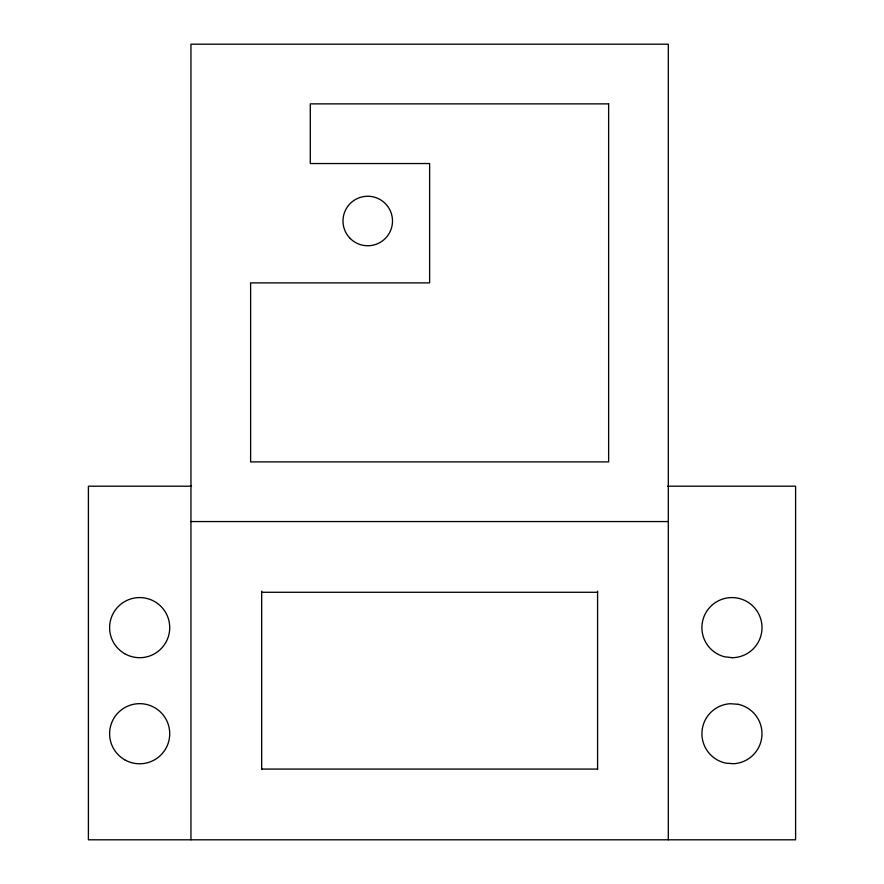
<?xml version="1.0" encoding="UTF-8"?>
<svg xmlns="http://www.w3.org/2000/svg" width="884" height="884" viewBox="0 0 884 884"><rect width="100%" height="100%" fill="white"/><g stroke="black" fill="none" stroke-linecap="round" stroke-linejoin="round"><path stroke-width="1.33" d="M191.53 486.2L88.4 486.2L88.4 839.8L795.6 839.8L795.6 486.2L667.718 486.2M190.944 521.56L668.304 521.56M261.664 592.28L597.584 592.28M261.664 769.08L597.584 769.08M668.304 839.8L668.304 44.2L190.944 44.2L190.944 839.8M597.584 591.175L597.584 769.356M261.664 591.175L261.664 769.356M608.634 103.87L310.284 103.87L310.284 163.54L429.624 163.54L429.624 282.88L250.614 282.88L250.614 461.89L608.634 461.89L608.634 103.87M737.996 704.283L730.173 703.719A30.056 30.056 0 0 0 725.908 763.157L733.731 763.721A30.056 30.056 0 0 0 737.996 704.283M732.427 657.696L724.637 656.79A30.056 30.056 0 0 1 708.625 608.689A30.056 30.056 0 0 1 758.991 614.513A30.056 30.056 0 0 1 732.427 657.696M350.241 238.503A24.752 24.752 0 0 0 391.656 227.409A24.752 24.752 0 0 0 361.335 197.088A24.752 24.752 0 0 0 350.241 238.503M124.644 653.674A30.056 30.056 0 0 0 169.728 627.64A30.056 30.056 0 0 0 124.644 601.606A30.056 30.056 0 0 0 124.644 653.674M124.644 759.754A30.056 30.056 0 0 0 169.728 733.72A30.056 30.056 0 0 0 124.644 707.686A30.056 30.056 0 0 0 124.644 759.754"/></g></svg>
